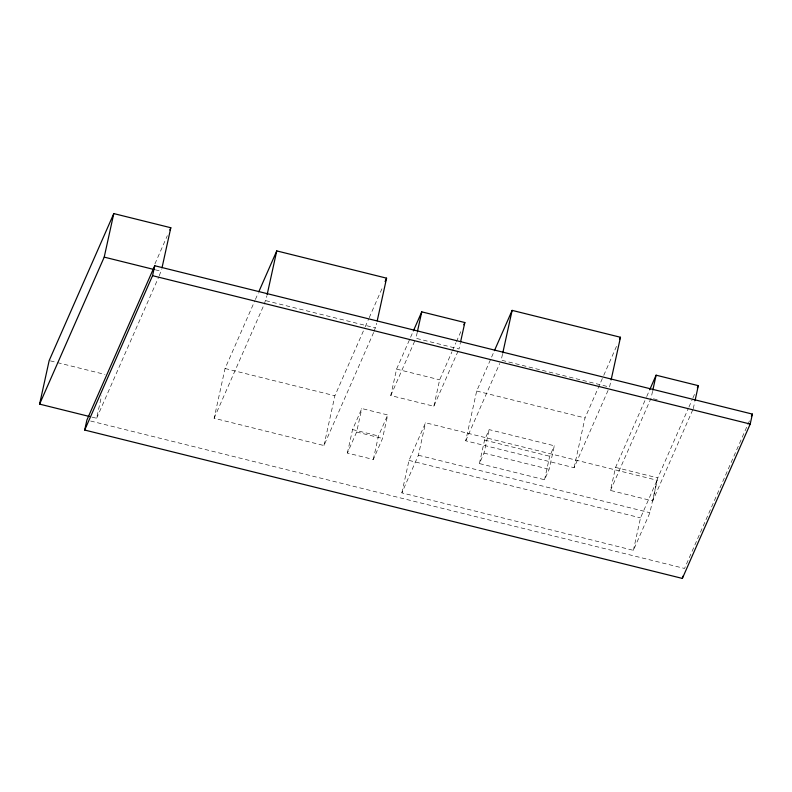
<?xml version="1.0" encoding="UTF-8"?>
<svg xmlns="http://www.w3.org/2000/svg" width="792" height="792" viewBox="0 0 792 792"><rect width="100%" height="100%" fill="white"/><g stroke="black" fill="none" stroke-linecap="round" stroke-linejoin="round"><path stroke-width="0.59" stroke-dasharray="3.96 2.97" d="M91.872 417.097L96.624 418.275L101.544 395.911M159.261 275.804L161.766 268.933M373.656 332.452L323.948 445.54L214.117 418.275L225.057 368.508L254.885 300.663M264.33 304.059L266.864 295.931M323.948 445.54L334.887 395.772L364.716 327.928M347.391 453.044L352.559 429.561L361.796 408.533L387.704 414.958L382.536 438.451L373.289 459.479L347.391 453.044L356.638 432.016L361.796 408.533M374.151 331.323L376.685 323.195M373.289 459.479L378.457 435.986L387.704 414.958M458.033 351.222L433.848 406.247L390.773 395.555L396.584 369.112L412.88 332.066M417.265 332.274L415.948 338.283L459.013 348.975L460.34 342.966M401.861 492.872L408.999 460.399L425.542 422.77L657.053 480.249L649.915 512.721L633.382 550.341L401.861 492.872L418.394 455.242L425.542 422.77M433.848 406.247L439.659 379.804L451.994 351.737M608.068 390.406L574.081 467.706L465.736 440.807L476.675 391.04L493.911 351.836M502.494 354.222L501.197 360.142L609.543 387.041L610.85 381.12M479.398 463.567L484.565 440.085L489.169 429.62L554.311 445.787L549.143 469.28L544.549 479.744L479.398 463.567L484.001 453.103L489.169 429.62M544.549 479.744L549.707 456.261L554.311 445.787M574.081 467.706L585.031 417.938L603.247 376.487M692.772 409.82L652.717 500.93L610.493 490.446L615.562 467.419L646.213 397.683M652.558 391.307L651.044 398.218L610.493 490.446M633.382 550.341L640.52 517.869L657.053 480.249M652.717 500.93L657.786 477.903L688.436 408.167M693.267 408.692L694.782 401.792M154.915 263.924L167.34 235.66M96.624 418.275L158.756 276.943M255.38 299.534L258.37 292.743M214.117 418.275L263.825 305.187M365.211 326.799L368.686 318.879M369.191 317.75L383.11 286.09M390.773 395.555L414.958 340.53M452.489 350.608L455.945 342.758M456.44 341.629L461.37 330.403M465.736 440.807L499.712 363.508M603.742 375.368L616.542 346.243M646.708 396.554L649.183 390.931M688.931 407.038L692.396 399.168M692.891 398.039L694.861 393.545M749.43 420.859L684.545 568.458L90.486 420.988M155.301 269.805L161.241 271.28M265.815 300.673L375.646 327.938M653.39 398.792L658.083 399.96M396.584 369.112L439.659 379.804M476.675 391.04L585.031 417.938M225.057 368.508L334.887 395.772M615.562 467.419L657.786 477.903M484.565 440.085L549.707 456.261M484.001 453.103L549.143 469.28M352.559 429.561L378.457 435.986M356.638 432.016L382.536 438.451M50.361 360.865L56.301 362.34M57.489 362.637L105.009 374.438M418.394 455.242L649.915 512.721M408.999 460.399L640.52 517.869"/><path stroke-width="1.19" d="M89.496 416.503L39.6 404.118L49.173 360.578L113.791 213.583L170.815 227.74L162.023 267.755M39.6 404.118L104.217 257.123L113.791 213.583M84.694 430.046L86.882 420.097L154.737 265.736L752.4 414.097L750.212 424.047L682.357 578.417L84.694 430.046L152.549 275.685L154.737 265.736M267.122 294.743L276.755 250.906L386.585 278.17L377.21 320.819M417.532 331.076L421.76 311.85L464.835 322.542L460.607 341.768M502.762 353.034L512.137 310.385L620.482 337.273L611.107 379.932M652.816 390.159L656.103 375.19L698.326 385.664L695.039 400.633M682.357 578.417L682.843 576.2M169.825 230.007L170.815 227.74M258.865 291.614L276.755 250.906M385.1 281.566L386.585 278.17M413.365 330.937L421.76 311.85M463.845 324.789L464.835 322.542M494.406 350.707L512.137 310.385M619.502 339.52L620.482 337.273M649.678 389.812L656.103 375.19M697.336 387.922L698.326 385.664M751.41 416.354L752.4 414.097M104.217 257.123L154.113 269.518M152.549 275.685L750.212 424.047"/></g></svg>
